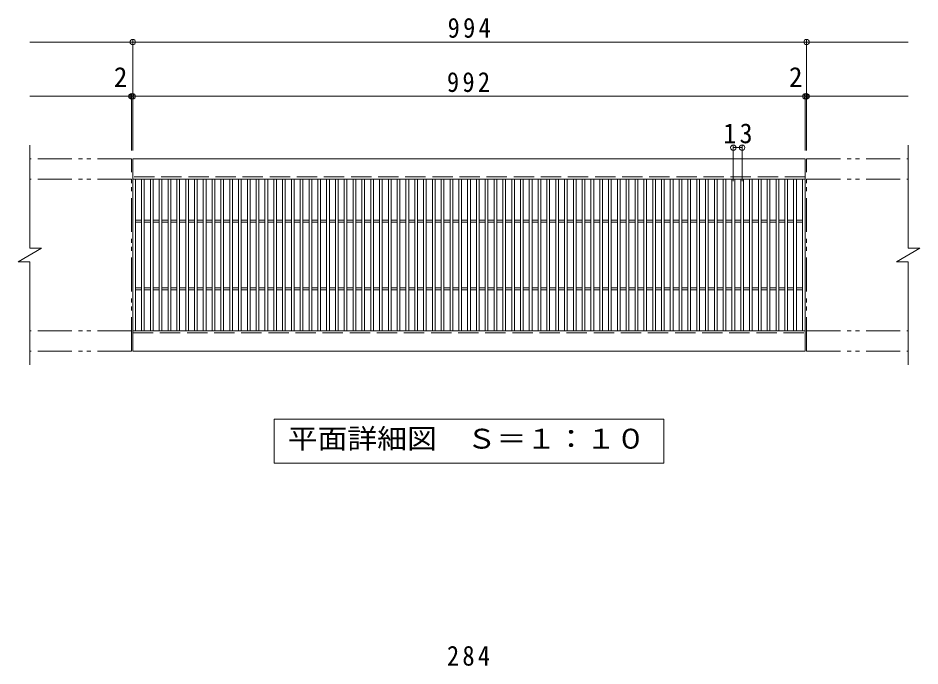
# Model space of a CAD drawing. Units: millimetres at full size, sheet at 1:10, with parts at other scales. Extents: x -1505 to 1840, y -1362 to 1113.
# Drawn here: x -1505 to -175, y 158 to 1113 of the extents above; entities that cross this region are included whole.
import ezdxf
from ezdxf.enums import TextEntityAlignment as Align

# ---------------------------------------------------------------- set-up
doc = ezdxf.new("R2010")
doc.units = ezdxf.units.MM
doc.header["$LTSCALE"] = 10
doc.header["$PDMODE"] = 32
doc.header["$PDSIZE"] = 8
doc.linetypes.add('DASHED3', pattern=[4, 3, -1])
doc.linetypes.add('DOUBLE_CHAIN1', pattern=[8.8, 5, -1, 0.6, -0.6, 0.6, -1])
for name, color, linetype, lineweight in [('A-0', 6, 'Continuous', 9), ('C-1', 2, 'Continuous', 9), ('C-2', 3, 'Continuous', 9), ('C-4', 7, 'Continuous', 9), ('C-5', 7, 'Continuous', 9)]:
    doc.layers.add(name, color=color, linetype=linetype, lineweight=lineweight)
doc.styles.add('ＭＳ ゴシック', font='')
doc.styles.get('ＭＳ ゴシック').set_extended_font_data('MS Gothic')

msp = doc.modelspace()

# ---------------------------------------------------------------- linework, layer by layer
at = {"layer": 'C-1', "linetype": 'DOUBLE_CHAIN1'}
for p, q in [((-1337.88, 905.9), (-1487.88, 905.9)), ((-1337.88, 621.9), (-1337.88, 905.9)), ((-341.88, 905.9), (-191.88, 905.9)), ((-341.88, 621.9), (-341.88, 905.9)), ((-1337.88, 875.9), (-1487.88, 875.9)), ((-341.88, 875.9), (-191.88, 875.9)), ((-1337.88, 651.9), (-1487.88, 651.9)), ((-341.88, 651.9), (-191.88, 651.9)), ((-1337.88, 621.9), (-1487.88, 621.9)), ((-341.88, 621.9), (-191.88, 621.9))]:
    msp.add_line(p, q, dxfattribs=at)
at = {"layer": 'C-1'}
for p, q in [((-343.88, 905.9), (-1335.88, 905.9)), ((-1335.88, 875.9), (-1335.88, 905.9)), ((-343.88, 905.9), (-343.88, 875.9)), ((-343.88, 875.9), (-1335.88, 875.9)), ((-1505.2, 753.84), (-1470.56, 773.84)), ((-209.2, 753.84), (-174.56, 773.84)), ((-1335.88, 651.9), (-343.88, 651.9)), ((-1335.88, 621.9), (-1335.88, 651.9)), ((-343.88, 651.9), (-343.88, 621.9)), ((-1335.88, 621.9), (-343.88, 621.9))]:
    msp.add_line(p, q, dxfattribs=at)
at = {"layer": 'C-1', "linetype": 'DASHED3'}
for p, q in [((-343.88, 878.9), (-1335.88, 878.9)), ((-1335.88, 648.9), (-343.88, 648.9))]:
    msp.add_line(p, q, dxfattribs=at)
at = {"layer": 'C-1'}
for points in [[(-1487.88, 925.9), (-1487.88, 773.84), (-1470.56, 773.84)], [(-191.88, 925.9), (-191.88, 773.84), (-174.56, 773.84)], [(-1505.2, 753.84), (-1487.88, 753.84), (-1487.88, 601.9)], [(-209.2, 753.84), (-191.88, 753.84), (-191.88, 601.9)]]:
    msp.add_lwpolyline(points, dxfattribs=at)
at = {"layer": 'C-2'}
for p, q in [((-1335.88, 875.9), (-1335.88, 651.9)), ((-1331.88, 875.9), (-1331.88, 651.9)), ((-1322.88, 875.9), (-1322.88, 651.9)), ((-1318.88, 875.9), (-1318.88, 651.9)), ((-1309.88, 875.9), (-1309.88, 651.9)), ((-1305.88, 875.9), (-1305.88, 651.9)), ((-1296.88, 875.9), (-1296.88, 651.9)), ((-1292.88, 875.9), (-1292.88, 651.9)), ((-1283.88, 875.9), (-1283.88, 651.9)), ((-1279.88, 875.9), (-1279.88, 651.9)), ((-1270.88, 875.9), (-1270.88, 651.9)), ((-1266.88, 875.9), (-1266.88, 651.9)), ((-1257.88, 875.9), (-1257.88, 651.9)), ((-1253.88, 875.9), (-1253.88, 651.9)), ((-1244.88, 875.9), (-1244.88, 651.9)), ((-1240.88, 875.9), (-1240.88, 651.9)), ((-1231.88, 875.9), (-1231.88, 651.9)), ((-1227.88, 875.9), (-1227.88, 651.9)), ((-1218.88, 875.9), (-1218.88, 651.9)), ((-1214.88, 875.9), (-1214.88, 651.9)), ((-1205.88, 875.9), (-1205.88, 651.9)), ((-1201.88, 875.9), (-1201.88, 651.9)), ((-1192.88, 875.9), (-1192.88, 651.9)), ((-1188.88, 875.9), (-1188.88, 651.9)), ((-1179.88, 875.9), (-1179.88, 651.9)), ((-1175.88, 875.9), (-1175.88, 651.9)), ((-1166.89, 875.9), (-1166.89, 651.9)), ((-1162.89, 875.9), (-1162.89, 651.9)), ((-1153.89, 875.9), (-1153.89, 651.9)), ((-1149.89, 875.9), (-1149.89, 651.9)), ((-1140.89, 875.9), (-1140.89, 651.9)), ((-1136.89, 875.9), (-1136.89, 651.9)), ((-1127.89, 875.9), (-1127.89, 651.9)), ((-1123.89, 875.9), (-1123.89, 651.9)), ((-1114.89, 875.9), (-1114.89, 651.9)), ((-1110.89, 875.9), (-1110.89, 651.9)), ((-1101.89, 875.9), (-1101.89, 651.9)), ((-1097.89, 875.9), (-1097.89, 651.9)), ((-1088.89, 875.9), (-1088.89, 651.9)), ((-1084.89, 875.9), (-1084.89, 651.9)), ((-1075.89, 875.9), (-1075.89, 651.9)), ((-1071.89, 875.9), (-1071.89, 651.9)), ((-1062.89, 875.9), (-1062.89, 651.9)), ((-1058.89, 875.9), (-1058.89, 651.9)), ((-1049.89, 875.9), (-1049.89, 651.9)), ((-1045.89, 875.9), (-1045.89, 651.9)), ((-1036.89, 875.9), (-1036.89, 651.9)), ((-1032.89, 875.9), (-1032.89, 651.9)), ((-1023.89, 875.9), (-1023.89, 651.9)), ((-1019.89, 875.9), (-1019.89, 651.9)), ((-1010.89, 875.9), (-1010.89, 651.9)), ((-1006.89, 875.9), (-1006.89, 651.9)), ((-997.89, 875.9), (-997.89, 651.9)), ((-993.89, 875.9), (-993.89, 651.9)), ((-984.89, 875.9), (-984.89, 651.9)), ((-980.89, 875.9), (-980.89, 651.9)), ((-971.89, 875.9), (-971.89, 651.9)), ((-967.89, 875.9), (-967.89, 651.9)), ((-958.89, 875.9), (-958.89, 651.9)), ((-954.89, 875.9), (-954.89, 651.9)), ((-945.89, 875.9), (-945.89, 651.9)), ((-941.89, 875.9), (-941.89, 651.9)), ((-932.89, 875.9), (-932.89, 651.9)), ((-928.89, 875.9), (-928.89, 651.9)), ((-919.89, 875.9), (-919.89, 651.9)), ((-915.89, 875.9), (-915.89, 651.9)), ((-906.89, 875.9), (-906.89, 651.9)), ((-902.89, 875.9), (-902.89, 651.9)), ((-893.89, 875.9), (-893.89, 651.9)), ((-889.89, 875.9), (-889.89, 651.9)), ((-880.89, 875.9), (-880.89, 651.9)), ((-876.89, 875.9), (-876.89, 651.9)), ((-867.89, 875.9), (-867.89, 651.9)), ((-863.89, 875.9), (-863.89, 651.9)), ((-854.89, 875.9), (-854.89, 651.9)), ((-850.89, 875.9), (-850.89, 651.9)), ((-841.89, 875.9), (-841.89, 651.9)), ((-837.89, 875.9), (-837.89, 651.9)), ((-828.89, 875.9), (-828.89, 651.9)), ((-824.89, 875.9), (-824.89, 651.9)), ((-815.9, 875.9), (-815.9, 651.9)), ((-811.9, 875.9), (-811.9, 651.9)), ((-802.9, 875.9), (-802.9, 651.9)), ((-798.9, 875.9), (-798.9, 651.9)), ((-789.9, 875.9), (-789.9, 651.9)), ((-785.9, 875.9), (-785.9, 651.9)), ((-776.9, 875.9), (-776.9, 651.9)), ((-772.9, 875.9), (-772.9, 651.9)), ((-763.9, 875.9), (-763.9, 651.9)), ((-759.9, 875.9), (-759.9, 651.9)), ((-750.9, 875.9), (-750.9, 651.9)), ((-746.9, 875.9), (-746.9, 651.9)), ((-737.9, 875.9), (-737.9, 651.9)), ((-733.9, 875.9), (-733.9, 651.9)), ((-724.9, 875.9), (-724.9, 651.9)), ((-720.9, 875.9), (-720.9, 651.9)), ((-711.9, 875.9), (-711.9, 651.9)), ((-707.9, 875.9), (-707.9, 651.9)), ((-698.9, 875.9), (-698.9, 651.9)), ((-694.9, 875.9), (-694.9, 651.9)), ((-685.9, 875.9), (-685.9, 651.9)), ((-681.9, 875.9), (-681.9, 651.9)), ((-672.9, 875.9), (-672.9, 651.9)), ((-668.9, 875.9), (-668.9, 651.9)), ((-659.9, 875.9), (-659.9, 651.9)), ((-655.9, 875.9), (-655.9, 651.9)), ((-646.9, 875.9), (-646.9, 651.9)), ((-642.9, 875.9), (-642.9, 651.9)), ((-633.9, 875.9), (-633.9, 651.9)), ((-629.9, 875.9), (-629.9, 651.9)), ((-620.9, 875.9), (-620.9, 651.9)), ((-616.9, 875.9), (-616.9, 651.9)), ((-607.9, 875.9), (-607.9, 651.9)), ((-603.9, 875.9), (-603.9, 651.9)), ((-594.9, 875.9), (-594.9, 651.9)), ((-590.9, 875.9), (-590.9, 651.9)), ((-581.9, 875.9), (-581.9, 651.9)), ((-577.9, 875.9), (-577.9, 651.9)), ((-568.9, 875.9), (-568.9, 651.9)), ((-564.9, 875.9), (-564.9, 651.9)), ((-555.9, 875.9), (-555.9, 651.9)), ((-551.9, 875.9), (-551.9, 651.9)), ((-542.9, 875.9), (-542.9, 651.9)), ((-538.9, 875.9), (-538.9, 651.9)), ((-529.9, 875.9), (-529.9, 651.9)), ((-525.9, 875.9), (-525.9, 651.9)), ((-516.9, 875.9), (-516.9, 651.9)), ((-512.9, 875.9), (-512.9, 651.9)), ((-503.9, 875.9), (-503.9, 651.9)), ((-499.9, 875.9), (-499.9, 651.9)), ((-490.9, 875.9), (-490.9, 651.9)), ((-486.9, 875.9), (-486.9, 651.9)), ((-477.91, 875.9), (-477.91, 651.9)), ((-473.91, 875.9), (-473.91, 651.9)), ((-464.91, 875.9), (-464.91, 651.9)), ((-460.91, 875.9), (-460.91, 651.9)), ((-451.91, 875.9), (-451.91, 651.9)), ((-447.91, 875.9), (-447.91, 651.9)), ((-438.91, 875.9), (-438.91, 651.9)), ((-434.91, 875.9), (-434.91, 651.9)), ((-425.91, 875.9), (-425.91, 651.9)), ((-421.91, 875.9), (-421.91, 651.9)), ((-412.91, 875.9), (-412.91, 651.9)), ((-408.91, 875.9), (-408.91, 651.9)), ((-399.91, 875.9), (-399.91, 651.9)), ((-395.91, 875.9), (-395.91, 651.9)), ((-386.91, 875.9), (-386.91, 651.9)), ((-382.91, 875.9), (-382.91, 651.9)), ((-373.91, 875.9), (-373.91, 651.9)), ((-369.91, 875.9), (-369.91, 651.9)), ((-360.91, 875.9), (-360.91, 651.9)), ((-356.91, 875.9), (-356.91, 651.9)), ((-347.88, 875.9), (-347.88, 651.9)), ((-343.88, 875.9), (-343.88, 651.9)), ((-1331.88, 815.4), (-1322.88, 815.4)), ((-1331.88, 812.4), (-1322.88, 812.4)), ((-1318.88, 815.4), (-1309.88, 815.4)), ((-1318.88, 812.4), (-1309.88, 812.4)), ((-1305.88, 815.4), (-1296.88, 815.4)), ((-1305.88, 812.4), (-1296.88, 812.4)), ((-1292.88, 815.4), (-1283.88, 815.4)), ((-1292.88, 812.4), (-1283.88, 812.4)), ((-1279.88, 815.4), (-1270.88, 815.4)), ((-1279.88, 812.4), (-1270.88, 812.4)), ((-1266.88, 815.4), (-1257.88, 815.4)), ((-1266.88, 812.4), (-1257.88, 812.4)), ((-1253.88, 815.4), (-1244.88, 815.4)), ((-1253.88, 812.4), (-1244.88, 812.4)), ((-1240.88, 815.4), (-1231.88, 815.4)), ((-1240.88, 812.4), (-1231.88, 812.4)), ((-1227.88, 815.4), (-1218.88, 815.4)), ((-1227.88, 812.4), (-1218.88, 812.4)), ((-1214.88, 815.4), (-1205.88, 815.4)), ((-1214.88, 812.4), (-1205.88, 812.4)), ((-1201.88, 815.4), (-1192.88, 815.4)), ((-1201.88, 812.4), (-1192.88, 812.4)), ((-1188.88, 815.4), (-1179.88, 815.4)), ((-1188.88, 812.4), (-1179.88, 812.4)), ((-1175.88, 815.4), (-1166.89, 815.4)), ((-1175.88, 812.4), (-1166.89, 812.4)), ((-1162.89, 815.4), (-1153.89, 815.4)), ((-1162.89, 812.4), (-1153.89, 812.4)), ((-1149.89, 815.4), (-1140.89, 815.4)), ((-1149.89, 812.4), (-1140.89, 812.4)), ((-1136.89, 815.4), (-1127.89, 815.4)), ((-1136.89, 812.4), (-1127.89, 812.4)), ((-1123.89, 815.4), (-1114.89, 815.4)), ((-1123.89, 812.4), (-1114.89, 812.4)), ((-1110.89, 815.4), (-1101.89, 815.4)), ((-1110.89, 812.4), (-1101.89, 812.4)), ((-1097.89, 815.4), (-1088.89, 815.4)), ((-1097.89, 812.4), (-1088.89, 812.4)), ((-1084.89, 815.4), (-1075.89, 815.4)), ((-1084.89, 812.4), (-1075.89, 812.4)), ((-1071.89, 815.4), (-1062.89, 815.4)), ((-1071.89, 812.4), (-1062.89, 812.4)), ((-1058.89, 815.4), (-1049.89, 815.4)), ((-1058.89, 812.4), (-1049.89, 812.4)), ((-1045.89, 815.4), (-1036.89, 815.4)), ((-1045.89, 812.4), (-1036.89, 812.4)), ((-1032.89, 815.4), (-1023.89, 815.4)), ((-1032.89, 812.4), (-1023.89, 812.4)), ((-1019.89, 815.4), (-1010.89, 815.4)), ((-1019.89, 812.4), (-1010.89, 812.4)), ((-1006.89, 815.4), (-997.89, 815.4)), ((-1006.89, 812.4), (-997.89, 812.4)), ((-993.89, 815.4), (-984.89, 815.4)), ((-993.89, 812.4), (-984.89, 812.4)), ((-980.89, 815.4), (-971.89, 815.4)), ((-980.89, 812.4), (-971.89, 812.4)), ((-967.89, 815.4), (-958.89, 815.4)), ((-967.89, 812.4), (-958.89, 812.4)), ((-954.89, 815.4), (-945.89, 815.4)), ((-954.89, 812.4), (-945.89, 812.4)), ((-941.89, 815.4), (-932.89, 815.4)), ((-941.89, 812.4), (-932.89, 812.4)), ((-928.89, 815.4), (-919.89, 815.4)), ((-928.89, 812.4), (-919.89, 812.4)), ((-915.89, 815.4), (-906.89, 815.4)), ((-915.89, 812.4), (-906.89, 812.4)), ((-902.89, 815.4), (-893.89, 815.4)), ((-902.89, 812.4), (-893.89, 812.4)), ((-889.89, 815.4), (-880.89, 815.4)), ((-889.89, 812.4), (-880.89, 812.4)), ((-876.89, 815.4), (-867.89, 815.4)), ((-876.89, 812.4), (-867.89, 812.4)), ((-863.89, 815.4), (-854.89, 815.4)), ((-863.89, 812.4), (-854.89, 812.4)), ((-850.89, 815.4), (-841.89, 815.4)), ((-850.89, 812.4), (-841.89, 812.4)), ((-837.89, 815.4), (-828.89, 815.4)), ((-837.89, 812.4), (-828.89, 812.4)), ((-824.9, 815.4), (-815.9, 815.4)), ((-824.9, 812.4), (-815.9, 812.4)), ((-811.9, 815.4), (-802.9, 815.4)), ((-811.9, 812.4), (-802.9, 812.4)), ((-798.9, 815.4), (-789.9, 815.4)), ((-798.9, 812.4), (-789.9, 812.4)), ((-785.9, 815.4), (-776.9, 815.4)), ((-785.9, 812.4), (-776.9, 812.4)), ((-772.9, 815.4), (-763.9, 815.4)), ((-772.9, 812.4), (-763.9, 812.4)), ((-759.9, 815.4), (-750.9, 815.4)), ((-759.9, 812.4), (-750.9, 812.4)), ((-746.9, 815.4), (-737.9, 815.4)), ((-746.9, 812.4), (-737.9, 812.4)), ((-733.9, 815.4), (-724.9, 815.4)), ((-733.9, 812.4), (-724.9, 812.4)), ((-720.9, 815.4), (-711.9, 815.4)), ((-720.9, 812.4), (-711.9, 812.4)), ((-707.9, 815.4), (-698.9, 815.4)), ((-707.9, 812.4), (-698.9, 812.4)), ((-694.9, 815.4), (-685.9, 815.4)), ((-694.9, 812.4), (-685.9, 812.4)), ((-681.9, 815.4), (-672.9, 815.4)), ((-681.9, 812.4), (-672.9, 812.4)), ((-668.9, 815.4), (-659.9, 815.4)), ((-668.9, 812.4), (-659.9, 812.4)), ((-655.9, 815.4), (-646.9, 815.4)), ((-655.9, 812.4), (-646.9, 812.4)), ((-642.9, 815.4), (-633.9, 815.4)), ((-642.9, 812.4), (-633.9, 812.4)), ((-629.9, 815.4), (-620.9, 815.4)), ((-629.9, 812.4), (-620.9, 812.4)), ((-616.9, 815.4), (-607.9, 815.4)), ((-616.9, 812.4), (-607.9, 812.4)), ((-603.9, 815.4), (-594.9, 815.4)), ((-603.9, 812.4), (-594.9, 812.4)), ((-590.9, 815.4), (-581.9, 815.4)), ((-590.9, 812.4), (-581.9, 812.4)), ((-577.9, 815.4), (-568.9, 815.4)), ((-577.9, 812.4), (-568.9, 812.4)), ((-564.9, 815.4), (-555.9, 815.4)), ((-564.9, 812.4), (-555.9, 812.4)), ((-551.9, 815.4), (-542.9, 815.4)), ((-551.9, 812.4), (-542.9, 812.4)), ((-538.9, 815.4), (-529.9, 815.4)), ((-538.9, 812.4), (-529.9, 812.4)), ((-525.9, 815.4), (-516.9, 815.4)), ((-525.9, 812.4), (-516.9, 812.4)), ((-512.9, 815.4), (-503.9, 815.4)), ((-512.9, 812.4), (-503.9, 812.4)), ((-499.9, 815.4), (-490.9, 815.4)), ((-499.9, 812.4), (-490.9, 812.4)), ((-486.9, 815.4), (-477.91, 815.4)), ((-486.9, 812.4), (-477.91, 812.4)), ((-473.91, 815.4), (-464.91, 815.4)), ((-473.91, 812.4), (-464.91, 812.4)), ((-460.91, 815.4), (-451.91, 815.4)), ((-460.91, 812.4), (-451.91, 812.4)), ((-447.91, 815.4), (-438.91, 815.4)), ((-447.91, 812.4), (-438.91, 812.4)), ((-434.91, 815.4), (-425.91, 815.4)), ((-434.91, 812.4), (-425.91, 812.4)), ((-421.91, 815.4), (-412.91, 815.4)), ((-421.91, 812.4), (-412.91, 812.4)), ((-408.91, 815.4), (-399.91, 815.4)), ((-408.91, 812.4), (-399.91, 812.4)), ((-395.91, 815.4), (-386.91, 815.4)), ((-395.91, 812.4), (-386.91, 812.4)), ((-382.91, 815.4), (-373.91, 815.4)), ((-382.91, 812.4), (-373.91, 812.4)), ((-369.91, 815.4), (-360.91, 815.4)), ((-369.91, 812.4), (-360.91, 812.4)), ((-356.88, 815.4), (-347.88, 815.4)), ((-356.88, 812.4), (-347.88, 812.4)), ((-1331.88, 715.4), (-1322.88, 715.4)), ((-1331.88, 712.4), (-1322.88, 712.4)), ((-1318.88, 715.4), (-1309.88, 715.4)), ((-1318.88, 712.4), (-1309.88, 712.4)), ((-1305.88, 715.4), (-1296.88, 715.4)), ((-1305.88, 712.4), (-1296.88, 712.4)), ((-1292.88, 715.4), (-1283.88, 715.4)), ((-1292.88, 712.4), (-1283.88, 712.4)), ((-1279.88, 715.4), (-1270.88, 715.4)), ((-1279.88, 712.4), (-1270.88, 712.4)), ((-1266.88, 715.4), (-1257.88, 715.4)), ((-1266.88, 712.4), (-1257.88, 712.4)), ((-1253.88, 715.4), (-1244.88, 715.4)), ((-1253.88, 712.4), (-1244.88, 712.4)), ((-1240.88, 715.4), (-1231.88, 715.4)), ((-1240.88, 712.4), (-1231.88, 712.4)), ((-1227.88, 715.4), (-1218.88, 715.4)), ((-1227.88, 712.4), (-1218.88, 712.4)), ((-1214.88, 715.4), (-1205.88, 715.4)), ((-1214.88, 712.4), (-1205.88, 712.4)), ((-1201.88, 715.4), (-1192.88, 715.4)), ((-1201.88, 712.4), (-1192.88, 712.4)), ((-1188.88, 715.4), (-1179.88, 715.4)), ((-1188.88, 712.4), (-1179.88, 712.4)), ((-1175.88, 715.4), (-1166.89, 715.4)), ((-1175.88, 712.4), (-1166.89, 712.4)), ((-1162.89, 715.4), (-1153.89, 715.4)), ((-1162.89, 712.4), (-1153.89, 712.4)), ((-1149.89, 715.4), (-1140.89, 715.4)), ((-1149.89, 712.4), (-1140.89, 712.4)), ((-1136.89, 715.4), (-1127.89, 715.4)), ((-1136.89, 712.4), (-1127.89, 712.4)), ((-1123.89, 715.4), (-1114.89, 715.4)), ((-1123.89, 712.4), (-1114.89, 712.4)), ((-1110.89, 715.4), (-1101.89, 715.4)), ((-1110.89, 712.4), (-1101.89, 712.4)), ((-1097.89, 715.4), (-1088.89, 715.4)), ((-1097.89, 712.4), (-1088.89, 712.4)), ((-1084.89, 715.4), (-1075.89, 715.4)), ((-1084.89, 712.4), (-1075.89, 712.4)), ((-1071.89, 715.4), (-1062.89, 715.4)), ((-1071.89, 712.4), (-1062.89, 712.4)), ((-1058.89, 715.4), (-1049.89, 715.4)), ((-1058.89, 712.4), (-1049.89, 712.4)), ((-1045.89, 715.4), (-1036.89, 715.4)), ((-1045.89, 712.4), (-1036.89, 712.4)), ((-1032.89, 715.4), (-1023.89, 715.4)), ((-1032.89, 712.4), (-1023.89, 712.4)), ((-1019.89, 715.4), (-1010.89, 715.4)), ((-1019.89, 712.4), (-1010.89, 712.4)), ((-1006.89, 715.4), (-997.89, 715.4)), ((-1006.89, 712.4), (-997.89, 712.4)), ((-993.89, 715.4), (-984.89, 715.4)), ((-993.89, 712.4), (-984.89, 712.4)), ((-980.89, 715.4), (-971.89, 715.4)), ((-980.89, 712.4), (-971.89, 712.4)), ((-967.89, 715.4), (-958.89, 715.4)), ((-967.89, 712.4), (-958.89, 712.4)), ((-954.89, 715.4), (-945.89, 715.4)), ((-954.89, 712.4), (-945.89, 712.4)), ((-941.89, 715.4), (-932.89, 715.4)), ((-941.89, 712.4), (-932.89, 712.4)), ((-928.89, 715.4), (-919.89, 715.4)), ((-928.89, 712.4), (-919.89, 712.4)), ((-915.89, 715.4), (-906.89, 715.4)), ((-915.89, 712.4), (-906.89, 712.4)), ((-902.89, 715.4), (-893.89, 715.4)), ((-902.89, 712.4), (-893.89, 712.4)), ((-889.89, 715.4), (-880.89, 715.4)), ((-889.89, 712.4), (-880.89, 712.4)), ((-876.89, 715.4), (-867.89, 715.4)), ((-876.89, 712.4), (-867.89, 712.4)), ((-863.89, 715.4), (-854.89, 715.4)), ((-863.89, 712.4), (-854.89, 712.4)), ((-850.89, 715.4), (-841.89, 715.4)), ((-850.89, 712.4), (-841.89, 712.4)), ((-837.89, 715.4), (-828.89, 715.4)), ((-837.89, 712.4), (-828.89, 712.4)), ((-824.9, 715.4), (-815.9, 715.4)), ((-824.9, 712.4), (-815.9, 712.4)), ((-811.9, 715.4), (-802.9, 715.4)), ((-811.9, 712.4), (-802.9, 712.4)), ((-798.9, 715.4), (-789.9, 715.4)), ((-798.9, 712.4), (-789.9, 712.4)), ((-785.9, 715.4), (-776.9, 715.4)), ((-785.9, 712.4), (-776.9, 712.4)), ((-772.9, 715.4), (-763.9, 715.4)), ((-772.9, 712.4), (-763.9, 712.4)), ((-759.9, 715.4), (-750.9, 715.4)), ((-759.9, 712.4), (-750.9, 712.4)), ((-746.9, 715.4), (-737.9, 715.4)), ((-746.9, 712.4), (-737.9, 712.4)), ((-733.9, 715.4), (-724.9, 715.4)), ((-733.9, 712.4), (-724.9, 712.4)), ((-720.9, 715.4), (-711.9, 715.4)), ((-720.9, 712.4), (-711.9, 712.4)), ((-707.9, 715.4), (-698.9, 715.4)), ((-707.9, 712.4), (-698.9, 712.4)), ((-694.9, 715.4), (-685.9, 715.4)), ((-694.9, 712.4), (-685.9, 712.4)), ((-681.9, 715.4), (-672.9, 715.4)), ((-681.9, 712.4), (-672.9, 712.4)), ((-668.9, 715.4), (-659.9, 715.4)), ((-668.9, 712.4), (-659.9, 712.4)), ((-655.9, 715.4), (-646.9, 715.4)), ((-655.9, 712.4), (-646.9, 712.4)), ((-642.9, 715.4), (-633.9, 715.4)), ((-642.9, 712.4), (-633.9, 712.4)), ((-629.9, 715.4), (-620.9, 715.4)), ((-629.9, 712.4), (-620.9, 712.4)), ((-616.9, 715.4), (-607.9, 715.4)), ((-616.9, 712.4), (-607.9, 712.4)), ((-603.9, 715.4), (-594.9, 715.4)), ((-603.9, 712.4), (-594.9, 712.4)), ((-590.9, 715.4), (-581.9, 715.4)), ((-590.9, 712.4), (-581.9, 712.4)), ((-577.9, 715.4), (-568.9, 715.4)), ((-577.9, 712.4), (-568.9, 712.4)), ((-564.9, 715.4), (-555.9, 715.4)), ((-564.9, 712.4), (-555.9, 712.4)), ((-551.9, 715.4), (-542.9, 715.4)), ((-551.9, 712.4), (-542.9, 712.4)), ((-538.9, 715.4), (-529.9, 715.4)), ((-538.9, 712.4), (-529.9, 712.4)), ((-525.9, 715.4), (-516.9, 715.4)), ((-525.9, 712.4), (-516.9, 712.4)), ((-512.9, 715.4), (-503.9, 715.4)), ((-512.9, 712.4), (-503.9, 712.4)), ((-499.9, 715.4), (-490.9, 715.4)), ((-499.9, 712.4), (-490.9, 712.4)), ((-486.9, 715.4), (-477.91, 715.4)), ((-486.9, 712.4), (-477.91, 712.4)), ((-473.91, 715.4), (-464.91, 715.4)), ((-473.91, 712.4), (-464.91, 712.4)), ((-460.91, 715.4), (-451.91, 715.4)), ((-460.91, 712.4), (-451.91, 712.4)), ((-447.91, 715.4), (-438.91, 715.4)), ((-447.91, 712.4), (-438.91, 712.4)), ((-434.91, 715.4), (-425.91, 715.4)), ((-434.91, 712.4), (-425.91, 712.4)), ((-421.91, 715.4), (-412.91, 715.4)), ((-421.91, 712.4), (-412.91, 712.4)), ((-408.91, 715.4), (-399.91, 715.4)), ((-408.91, 712.4), (-399.91, 712.4)), ((-395.91, 715.4), (-386.91, 715.4)), ((-395.91, 712.4), (-386.91, 712.4)), ((-382.91, 715.4), (-373.91, 715.4)), ((-382.91, 712.4), (-373.91, 712.4)), ((-369.91, 715.4), (-360.91, 715.4)), ((-369.91, 712.4), (-360.91, 712.4)), ((-356.88, 715.4), (-347.88, 715.4)), ((-356.88, 712.4), (-347.88, 712.4))]:
    msp.add_line(p, q, dxfattribs=at)
at = {"layer": 'C-4'}
for p, q in [((-1487.88, 1077.9), (-191.88, 1077.9)), ((-1335.88, 917.9), (-1335.88, 1080.9)), ((-341.88, 917.9), (-341.88, 1080.9)), ((-1337.88, 917.9), (-1337.88, 1000.9)), ((-343.88, 917.9), (-343.88, 1000.9)), ((-1487.88, 997.9), (-191.88, 997.9)), ((-449.91, 872.82), (-449.91, 925.21)), ((-449.91, 922.21), (-436.91, 922.21)), ((-436.91, 872.82), (-436.91, 925.21))]:
    msp.add_line(p, q, dxfattribs=at)
for p in [(-1335.88, 1077.9), (-341.88, 1077.9), (-1337.88, 997.9), (-1335.88, 997.9), (-343.88, 997.9), (-341.88, 997.9), (-449.91, 922.21), (-436.91, 922.21)]:
    msp.add_point(p, dxfattribs=at)
at = {"layer": 'C-5'}
msp.add_lwpolyline([(-1127.38, 456.9), (-1127.38, 521.9), (-552.38, 521.9), (-552.38, 456.9)], close=True, dxfattribs=at)

# ---------------------------------------------------------------- texts
at = {"layer": 'A-0', "color": 2, "insert": (-872.38, 157.64), "char_height": 29.33, "attachment_point": 7, "style": 'ＭＳ ゴシック'}
msp.add_mtext('\\T1.27;\\W0.9;284', dxfattribs=at)
at = {"layer": 'C-4', "color": 2, "style": 'ＭＳ ゴシック'}
for p in [(-1363.84, 1002.9), (-367.84, 1002.9)]:
    msp.add_text('2', height=29.33, dxfattribs=at).set_placement(p, align=Align.BOTTOM_LEFT)
at = {"layer": 'C-4', "color": 2, "char_height": 29.33, "attachment_point": 7, "style": 'ＭＳ ゴシック'}
for s, insert in [('\\T1.27;\\W0.9;994', (-871.38, 1083.9)), ('\\T1.27;\\W0.9;992', (-872.38, 1003.9)), ('\\T1.27;\\W0.95;13', (-464.66, 928.21))]:
    msp.add_mtext(s, dxfattribs=dict(at, insert=insert))
at = {"layer": 'C-5', "color": 2, "style": 'ＭＳ ゴシック', "width": 1.1}
msp.add_text('平面詳細図\u3000Ｓ＝１：１０', height=29.33, dxfattribs=at).set_placement((-1107.38, 469.4), align=Align.BOTTOM_LEFT)

doc.saveas('drawing.dxf')
